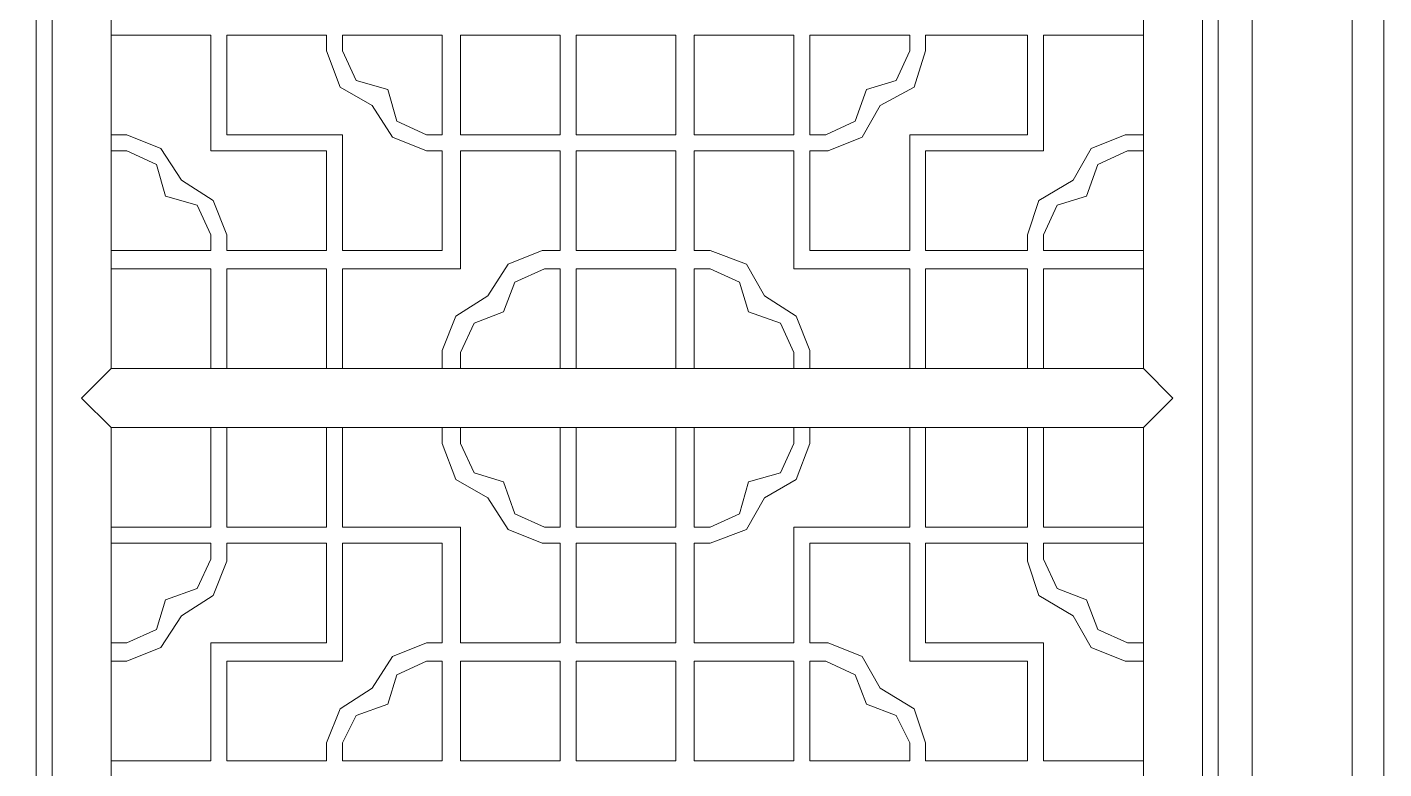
# Model space of a CAD drawing. Header units: centimetres. Extents: x -9.8 to 10.6, y -13.2 to 12.3.
# Drawn here: x 0.36 to 10.64, y -4.31 to 1.31 of the extents above; entities that cross this region are included whole.
import ezdxf

# ---------------------------------------------------------------- set-up
doc = ezdxf.new("R2010")
doc.units = ezdxf.units.CM
doc.header["$MEASUREMENT"] = 0
doc.layers.add('layer 1', color=7, linetype='Continuous')

msp = doc.modelspace()

# ---------------------------------------------------------------- linework, layer by layer
at = {"layer": 'layer 1', "color": 250, "lineweight": 0}
for points, knots in [([(-9.79792, 12.30551), (-9.79792, 12.30551), (10.64398, 12.30551), (10.64398, 12.30551), (10.64398, 12.30551), (10.64398, 12.30551), (10.64398, -13.15657), (10.64398, -13.15657), (10.64398, -13.15657), (10.64398, -13.15657), (-9.79792, -13.15657), (-9.79792, -13.15657), (-9.79792, -13.15657), (-9.79792, -13.15657), (-9.79792, 12.30551), (-9.79792, 12.30551)], [0, 0, 0, 0, 0.25, 0.25, 0.25, 0.25, 0.5, 0.5, 0.5, 0.5, 0.75, 0.75, 0.75, 0.75, 1, 1, 1, 1]), ([(-9.55711, 12.06469), (-9.55711, 12.06469), (10.40317, 12.06469), (10.40317, 12.06469), (10.40317, 12.06469), (10.40317, 12.06469), (10.40317, -12.89852), (10.40317, -12.89852), (10.40317, -12.89852), (10.40317, -12.89852), (-9.55711, -12.89852), (-9.55711, -12.89852), (-9.55711, -12.89852), (-9.55711, -12.89852), (-9.55711, 12.06469), (-9.55711, 12.06469)], [0, 0, 0, 0, 0.25, 0.25, 0.25, 0.25, 0.5, 0.5, 0.5, 0.5, 0.75, 0.75, 0.75, 0.75, 1, 1, 1, 1]), ([(-8.80064, 11.30823), (-8.80064, 11.30823), (9.64671, 11.30823), (9.64671, 11.30823), (9.64671, 11.30823), (9.64671, 11.30823), (9.64671, -12.14206), (9.64671, -12.14206), (9.64671, -12.14206), (9.64671, -12.14206), (-8.80064, -12.14206), (-8.80064, -12.14206), (-8.80064, -12.14206), (-8.80064, -12.14206), (-8.80064, 11.30823), (-8.80064, 11.30823)], [0, 0, 0, 0, 0.25, 0.25, 0.25, 0.25, 0.5, 0.5, 0.5, 0.5, 0.75, 0.75, 0.75, 0.75, 1, 1, 1, 1]), ([(-8.54282, -11.88424), (-8.54282, -11.88424), (-8.54282, 11.05041), (-8.54282, 11.05041), (-8.54282, 11.05041), (-8.54282, 11.05041), (0.43154, 11.05041), (0.43154, 11.05041), (0.43154, 11.05041), (0.43154, 11.05041), (0.43154, -11.88424), (0.43154, -11.88424), (0.43154, -11.88424), (0.43154, -11.88424), (-8.54282, -11.88424), (-8.54282, -11.88424)], [0, 0, 0, 0, 0.25, 0.25, 0.25, 0.25, 0.5, 0.5, 0.5, 0.5, 0.75, 0.75, 0.75, 0.75, 1, 1, 1, 1]), ([(9.38889, -11.88424), (9.38889, -11.88424), (9.38889, 11.05041), (9.38889, 11.05041), (9.38889, 11.05041), (9.38889, 11.05041), (0.43154, 11.05041), (0.43154, 11.05041), (0.43154, 11.05041), (0.43154, 11.05041), (0.43154, -11.88424), (0.43154, -11.88424), (0.43154, -11.88424), (0.43154, -11.88424), (9.38889, -11.88424), (9.38889, -11.88424)], [0, 0, 0, 0, 0.25, 0.25, 0.25, 0.25, 0.5, 0.5, 0.5, 0.5, 0.75, 0.75, 0.75, 0.75, 1, 1, 1, 1]), ([(0.55195, -11.76383), (0.55195, -11.76383), (9.26848, -11.76383), (9.26848, -11.76383), (9.26848, -11.76383), (9.26848, -11.76383), (9.26848, 10.91277), (9.26848, 10.91277), (9.26848, 10.91277), (9.26848, 10.91277), (0.55195, 10.91277), (0.55195, 10.91277), (0.55195, 10.91277), (0.55195, 10.91277), (0.55195, -11.76383), (0.55195, -11.76383)], [0, 0, 0, 0, 0.25, 0.25, 0.25, 0.25, 0.5, 0.5, 0.5, 0.5, 0.75, 0.75, 0.75, 0.75, 1, 1, 1, 1]), ([(8.82154, -1.27655), (8.82154, -1.27655), (8.82154, 8.33409), (8.82154, 8.33409), (8.82154, 8.33409), (8.82154, 8.33409), (0.99888, 8.33409), (0.99888, 8.33409), (0.99888, 8.33409), (0.99888, 8.33409), (0.99888, -1.27655), (0.99888, -1.27655)], [0, 0, 0, 0, 0.33333333, 0.33333333, 0.33333333, 0.33333333, 0.66666667, 0.66666667, 0.66666667, 0.66666667, 1, 1, 1, 1]), ([(0.99888, 1.25066), (0.99888, 1.25066), (1.75535, 1.25066), (1.75535, 1.25066), (1.75535, 1.25066), (1.75535, 1.25066), (1.75535, 0.37401), (1.75535, 0.37401), (1.75535, 0.37401), (1.75535, 0.37401), (2.63221, 0.37401), (2.63221, 0.37401), (2.63221, 0.37401), (2.63221, 0.37401), (2.63221, -0.38245), (2.63221, -0.38245), (2.63221, -0.38245), (2.63221, -0.38245), (1.87575, -0.38245), (1.87575, -0.38245), (1.87575, -0.38245), (1.87575, -0.38245), (1.87575, -0.26226), (1.87575, -0.26226), (1.87575, -0.26226), (1.87575, -0.26226), (1.77258, -0.00422), (1.77258, -0.00422), (1.77258, -0.00422), (1.77258, -0.00422), (1.53199, 0.15043), (1.53199, 0.15043), (1.53199, 0.15043), (1.53199, 0.15043), (1.37712, 0.39102), (1.37712, 0.39102), (1.37712, 0.39102), (1.37712, 0.39102), (1.11929, 0.4942), (1.11929, 0.4942), (1.11929, 0.4942), (1.11929, 0.4942), (0.99888, 0.4942), (0.99888, 0.4942)], [0, 0, 0, 0, 0.09090909, 0.09090909, 0.09090909, 0.09090909, 0.18181818, 0.18181818, 0.18181818, 0.18181818, 0.27272727, 0.27272727, 0.27272727, 0.27272727, 0.36363636, 0.36363636, 0.36363636, 0.36363636, 0.45454545, 0.45454545, 0.45454545, 0.45454545, 0.54545455, 0.54545455, 0.54545455, 0.54545455, 0.63636364, 0.63636364, 0.63636364, 0.63636364, 0.72727273, 0.72727273, 0.72727273, 0.72727273, 0.81818182, 0.81818182, 0.81818182, 0.81818182, 0.90909091, 0.90909091, 0.90909091, 0.90909091, 1, 1, 1, 1]), ([(3.6465, 1.25066), (3.6465, 1.25066), (4.40296, 1.25066), (4.40296, 1.25066), (4.40296, 1.25066), (4.40296, 1.25066), (4.40296, 0.4942), (4.40296, 0.4942), (4.40296, 0.4942), (4.40296, 0.4942), (3.6465, 0.4942), (3.6465, 0.4942), (3.6465, 0.4942), (3.6465, 0.4942), (3.6465, 1.25066), (3.6465, 1.25066)], [0, 0, 0, 0, 0.25, 0.25, 0.25, 0.25, 0.5, 0.5, 0.5, 0.5, 0.75, 0.75, 0.75, 0.75, 1, 1, 1, 1]), ([(6.17393, 1.25066), (6.17393, 1.25066), (5.41747, 1.25066), (5.41747, 1.25066), (5.41747, 1.25066), (5.41747, 1.25066), (5.41747, 0.4942), (5.41747, 0.4942), (5.41747, 0.4942), (5.41747, 0.4942), (6.17393, 0.4942), (6.17393, 0.4942), (6.17393, 0.4942), (6.17393, 0.4942), (6.17393, 1.25066), (6.17393, 1.25066)], [0, 0, 0, 0, 0.25, 0.25, 0.25, 0.25, 0.5, 0.5, 0.5, 0.5, 0.75, 0.75, 0.75, 0.75, 1, 1, 1, 1]), ([(8.82154, 1.25066), (8.82154, 1.25066), (8.06508, 1.25066), (8.06508, 1.25066), (8.06508, 1.25066), (8.06508, 1.25066), (8.06508, 0.37401), (8.06508, 0.37401), (8.06508, 0.37401), (8.06508, 0.37401), (7.17098, 0.37401), (7.17098, 0.37401), (7.17098, 0.37401), (7.17098, 0.37401), (7.17098, -0.38245), (7.17098, -0.38245), (7.17098, -0.38245), (7.17098, -0.38245), (7.94467, -0.38245), (7.94467, -0.38245), (7.94467, -0.38245), (7.94467, -0.38245), (7.94467, -0.26226), (7.94467, -0.26226)], [0, 0, 0, 0, 0.16666667, 0.16666667, 0.16666667, 0.16666667, 0.33333333, 0.33333333, 0.33333333, 0.33333333, 0.5, 0.5, 0.5, 0.5, 0.66666667, 0.66666667, 0.66666667, 0.66666667, 0.83333333, 0.83333333, 0.83333333, 0.83333333, 1, 1, 1, 1]), ([(2.63221, 1.13047), (2.63221, 1.13047), (2.73539, 0.8552), (2.73539, 0.8552), (2.73539, 0.8552), (2.73539, 0.8552), (2.9762, 0.71778), (2.9762, 0.71778)], [0, 0, 0, 0, 0.5, 0.5, 0.5, 0.5, 1, 1, 1, 1]), ([(2.75262, 1.13047), (2.75262, 1.13047), (2.85579, 0.90689), (2.85579, 0.90689), (2.85579, 0.90689), (2.85579, 0.90689), (3.09639, 0.83819), (3.09639, 0.83819)], [0, 0, 0, 0, 0.5, 0.5, 0.5, 0.5, 1, 1, 1, 1]), ([(6.72404, 0.83819), (6.72404, 0.83819), (6.94762, 0.90689), (6.94762, 0.90689), (6.94762, 0.90689), (6.94762, 0.90689), (7.05079, 1.13047), (7.05079, 1.13047)], [0, 0, 0, 0, 0.5, 0.5, 0.5, 0.5, 1, 1, 1, 1]), ([(6.82721, 0.71778), (6.82721, 0.71778), (7.08504, 0.8552), (7.08504, 0.8552), (7.08504, 0.8552), (7.08504, 0.8552), (7.17098, 1.13047), (7.17098, 1.13047)], [0, 0, 0, 0, 0.5, 0.5, 0.5, 0.5, 1, 1, 1, 1]), ([(3.09639, 0.83819), (3.09639, 0.83819), (3.16532, 0.59737), (3.16532, 0.59737), (3.16532, 0.59737), (3.16532, 0.59737), (3.38867, 0.4942), (3.38867, 0.4942)], [0, 0, 0, 0, 0.5, 0.5, 0.5, 0.5, 1, 1, 1, 1]), ([(6.41452, 0.4942), (6.41452, 0.4942), (6.6381, 0.59737), (6.6381, 0.59737), (6.6381, 0.59737), (6.6381, 0.59737), (6.72404, 0.83819), (6.72404, 0.83819)], [0, 0, 0, 0, 0.5, 0.5, 0.5, 0.5, 1, 1, 1, 1]), ([(2.9762, 0.71778), (2.9762, 0.71778), (3.13085, 0.47697), (3.13085, 0.47697), (3.13085, 0.47697), (3.13085, 0.47697), (3.38867, 0.37401), (3.38867, 0.37401)], [0, 0, 0, 0, 0.5, 0.5, 0.5, 0.5, 1, 1, 1, 1]), ([(6.43175, 0.37401), (6.43175, 0.37401), (6.68958, 0.47697), (6.68958, 0.47697), (6.68958, 0.47697), (6.68958, 0.47697), (6.82721, 0.71778), (6.82721, 0.71778)], [0, 0, 0, 0, 0.5, 0.5, 0.5, 0.5, 1, 1, 1, 1]), ([(8.6839, 0.4942), (8.6839, 0.4942), (8.42608, 0.39102), (8.42608, 0.39102), (8.42608, 0.39102), (8.42608, 0.39102), (8.28844, 0.15043), (8.28844, 0.15043)], [0, 0, 0, 0, 0.5, 0.5, 0.5, 0.5, 1, 1, 1, 1]), ([(0.99888, -0.38245), (0.99888, -0.38245), (1.75535, -0.38245), (1.75535, -0.38245), (1.75535, -0.38245), (1.75535, -0.38245), (1.75535, -0.26226), (1.75535, -0.26226), (1.75535, -0.26226), (1.75535, -0.26226), (1.65239, -0.03868), (1.65239, -0.03868), (1.65239, -0.03868), (1.65239, -0.03868), (1.41158, 0.03003), (1.41158, 0.03003), (1.41158, 0.03003), (1.41158, 0.03003), (1.34287, 0.27084), (1.34287, 0.27084), (1.34287, 0.27084), (1.34287, 0.27084), (1.11929, 0.37401), (1.11929, 0.37401), (1.11929, 0.37401), (1.11929, 0.37401), (0.99888, 0.37401), (0.99888, 0.37401)], [0, 0, 0, 0, 0.14285714, 0.14285714, 0.14285714, 0.14285714, 0.28571429, 0.28571429, 0.28571429, 0.28571429, 0.42857143, 0.42857143, 0.42857143, 0.42857143, 0.57142857, 0.57142857, 0.57142857, 0.57142857, 0.71428571, 0.71428571, 0.71428571, 0.71428571, 0.85714286, 0.85714286, 0.85714286, 0.85714286, 1, 1, 1, 1]), ([(5.27983, 0.37401), (5.27983, 0.37401), (4.52337, 0.37401), (4.52337, 0.37401), (4.52337, 0.37401), (4.52337, 0.37401), (4.52337, -0.38245), (4.52337, -0.38245), (4.52337, -0.38245), (4.52337, -0.38245), (5.27983, -0.38245), (5.27983, -0.38245)], [0, 0, 0, 0, 0.33333333, 0.33333333, 0.33333333, 0.33333333, 0.66666667, 0.66666667, 0.66666667, 0.66666667, 1, 1, 1, 1]), ([(8.70113, 0.37401), (8.70113, 0.37401), (8.47755, 0.27084), (8.47755, 0.27084), (8.47755, 0.27084), (8.47755, 0.27084), (8.39161, 0.03003), (8.39161, 0.03003)], [0, 0, 0, 0, 0.5, 0.5, 0.5, 0.5, 1, 1, 1, 1]), ([(8.28844, 0.15043), (8.28844, 0.15043), (8.03061, -0.00422), (8.03061, -0.00422), (8.03061, -0.00422), (8.03061, -0.00422), (7.94467, -0.26226), (7.94467, -0.26226)], [0, 0, 0, 0, 0.5, 0.5, 0.5, 0.5, 1, 1, 1, 1]), ([(8.39161, 0.03003), (8.39161, 0.03003), (8.16825, -0.03868), (8.16825, -0.03868), (8.16825, -0.03868), (8.16825, -0.03868), (8.06508, -0.26226), (8.06508, -0.26226)], [0, 0, 0, 0, 0.5, 0.5, 0.5, 0.5, 1, 1, 1, 1]), ([(8.82154, -0.38245), (8.82154, -0.38245), (8.06508, -0.38245), (8.06508, -0.38245), (8.06508, -0.38245), (8.06508, -0.38245), (8.06508, -0.26226), (8.06508, -0.26226)], [0, 0, 0, 0, 0.5, 0.5, 0.5, 0.5, 1, 1, 1, 1]), ([(4.26554, -0.38245), (4.26554, -0.38245), (4.00772, -0.48562), (4.00772, -0.48562), (4.00772, -0.48562), (4.00772, -0.48562), (3.85285, -0.72643), (3.85285, -0.72643)], [0, 0, 0, 0, 0.5, 0.5, 0.5, 0.5, 1, 1, 1, 1]), ([(5.95035, -0.72643), (5.95035, -0.72643), (5.81293, -0.48562), (5.81293, -0.48562), (5.81293, -0.48562), (5.81293, -0.48562), (5.53787, -0.38245), (5.53787, -0.38245)], [0, 0, 0, 0, 0.5, 0.5, 0.5, 0.5, 1, 1, 1, 1]), ([(0.99888, -0.52009), (0.99888, -0.52009), (1.75535, -0.52009), (1.75535, -0.52009), (1.75535, -0.52009), (1.75535, -0.52009), (1.75535, -1.27655), (1.75535, -1.27655), (1.75535, -1.27655), (1.75535, -1.27655), (0.99888, -1.27655), (0.99888, -1.27655)], [0, 0, 0, 0, 0.33333333, 0.33333333, 0.33333333, 0.33333333, 0.66666667, 0.66666667, 0.66666667, 0.66666667, 1, 1, 1, 1]), ([(1.87575, -1.27655), (1.87575, -1.27655), (1.87575, -0.52009), (1.87575, -0.52009), (1.87575, -0.52009), (1.87575, -0.52009), (2.63221, -0.52009), (2.63221, -0.52009), (2.63221, -0.52009), (2.63221, -0.52009), (2.63221, -1.27655), (2.63221, -1.27655), (2.63221, -1.27655), (2.63221, -1.27655), (1.87575, -1.27655), (1.87575, -1.27655)], [0, 0, 0, 0, 0.25, 0.25, 0.25, 0.25, 0.5, 0.5, 0.5, 0.5, 0.75, 0.75, 0.75, 0.75, 1, 1, 1, 1]), ([(4.28277, -0.52009), (4.28277, -0.52009), (4.05919, -0.62326), (4.05919, -0.62326), (4.05919, -0.62326), (4.05919, -0.62326), (3.97325, -0.84684), (3.97325, -0.84684)], [0, 0, 0, 0, 0.5, 0.5, 0.5, 0.5, 1, 1, 1, 1]), ([(4.52337, -1.27655), (4.52337, -1.27655), (4.52337, -0.52009), (4.52337, -0.52009), (4.52337, -0.52009), (4.52337, -0.52009), (5.27983, -0.52009), (5.27983, -0.52009), (5.27983, -0.52009), (5.27983, -0.52009), (5.27983, -1.27655), (5.27983, -1.27655), (5.27983, -1.27655), (5.27983, -1.27655), (4.52337, -1.27655), (4.52337, -1.27655)], [0, 0, 0, 0, 0.25, 0.25, 0.25, 0.25, 0.5, 0.5, 0.5, 0.5, 0.75, 0.75, 0.75, 0.75, 1, 1, 1, 1]), ([(5.82994, -0.84684), (5.82994, -0.84684), (5.76123, -0.62326), (5.76123, -0.62326), (5.76123, -0.62326), (5.76123, -0.62326), (5.53787, -0.52009), (5.53787, -0.52009)], [0, 0, 0, 0, 0.5, 0.5, 0.5, 0.5, 1, 1, 1, 1]), ([(7.94467, -1.27655), (7.94467, -1.27655), (7.94467, -0.52009), (7.94467, -0.52009), (7.94467, -0.52009), (7.94467, -0.52009), (7.17098, -0.52009), (7.17098, -0.52009), (7.17098, -0.52009), (7.17098, -0.52009), (7.17098, -1.27655), (7.17098, -1.27655), (7.17098, -1.27655), (7.17098, -1.27655), (7.94467, -1.27655), (7.94467, -1.27655)], [0, 0, 0, 0, 0.25, 0.25, 0.25, 0.25, 0.5, 0.5, 0.5, 0.5, 0.75, 0.75, 0.75, 0.75, 1, 1, 1, 1]), ([(8.82154, -0.52009), (8.82154, -0.52009), (8.06508, -0.52009), (8.06508, -0.52009), (8.06508, -0.52009), (8.06508, -0.52009), (8.06508, -1.27655), (8.06508, -1.27655), (8.06508, -1.27655), (8.06508, -1.27655), (8.82154, -1.27655), (8.82154, -1.27655)], [0, 0, 0, 0, 0.33333333, 0.33333333, 0.33333333, 0.33333333, 0.66666667, 0.66666667, 0.66666667, 0.66666667, 1, 1, 1, 1]), ([(3.85285, -0.72643), (3.85285, -0.72643), (3.61225, -0.88108), (3.61225, -0.88108), (3.61225, -0.88108), (3.61225, -0.88108), (3.50908, -1.13913), (3.50908, -1.13913)], [0, 0, 0, 0, 0.5, 0.5, 0.5, 0.5, 1, 1, 1, 1]), ([(6.29433, -1.13913), (6.29433, -1.13913), (6.19116, -0.88108), (6.19116, -0.88108), (6.19116, -0.88108), (6.19116, -0.88108), (5.95035, -0.72643), (5.95035, -0.72643)], [0, 0, 0, 0, 0.5, 0.5, 0.5, 0.5, 1, 1, 1, 1]), ([(3.97325, -0.84684), (3.97325, -0.84684), (3.74967, -0.93278), (3.74967, -0.93278), (3.74967, -0.93278), (3.74967, -0.93278), (3.6465, -1.15614), (3.6465, -1.15614)], [0, 0, 0, 0, 0.5, 0.5, 0.5, 0.5, 1, 1, 1, 1]), ([(6.17393, -1.15614), (6.17393, -1.15614), (6.07075, -0.93278), (6.07075, -0.93278), (6.07075, -0.93278), (6.07075, -0.93278), (5.82994, -0.84684), (5.82994, -0.84684)], [0, 0, 0, 0, 0.5, 0.5, 0.5, 0.5, 1, 1, 1, 1]), ([(0.99888, -1.72349), (0.99888, -1.72349), (0.77553, -1.50013), (0.77553, -1.50013), (0.77553, -1.50013), (0.77553, -1.50013), (0.99888, -1.27655), (0.99888, -1.27655)], [0, 0, 0, 0, 0.5, 0.5, 0.5, 0.5, 1, 1, 1, 1]), ([(8.82154, -1.27655), (8.82154, -1.27655), (9.04512, -1.50013), (9.04512, -1.50013), (9.04512, -1.50013), (9.04512, -1.50013), (8.82154, -1.72349), (8.82154, -1.72349)], [0, 0, 0, 0, 0.5, 0.5, 0.5, 0.5, 1, 1, 1, 1]), ([(0.99888, -1.72349), (0.99888, -1.72349), (0.99888, -11.31689), (0.99888, -11.31689), (0.99888, -11.31689), (0.99888, -11.31689), (8.82154, -11.31689), (8.82154, -11.31689), (8.82154, -11.31689), (8.82154, -11.31689), (8.82154, -1.72349), (8.82154, -1.72349)], [0, 0, 0, 0, 0.33333333, 0.33333333, 0.33333333, 0.33333333, 0.66666667, 0.66666667, 0.66666667, 0.66666667, 1, 1, 1, 1]), ([(0.99888, -2.47995), (0.99888, -2.47995), (1.75535, -2.47995), (1.75535, -2.47995), (1.75535, -2.47995), (1.75535, -2.47995), (1.75535, -1.72349), (1.75535, -1.72349), (1.75535, -1.72349), (1.75535, -1.72349), (0.99888, -1.72349), (0.99888, -1.72349)], [0, 0, 0, 0, 0.33333333, 0.33333333, 0.33333333, 0.33333333, 0.66666667, 0.66666667, 0.66666667, 0.66666667, 1, 1, 1, 1]), ([(1.87575, -1.72349), (1.87575, -1.72349), (1.87575, -2.47995), (1.87575, -2.47995), (1.87575, -2.47995), (1.87575, -2.47995), (2.63221, -2.47995), (2.63221, -2.47995), (2.63221, -2.47995), (2.63221, -2.47995), (2.63221, -1.72349), (2.63221, -1.72349), (2.63221, -1.72349), (2.63221, -1.72349), (1.87575, -1.72349), (1.87575, -1.72349)], [0, 0, 0, 0, 0.25, 0.25, 0.25, 0.25, 0.5, 0.5, 0.5, 0.5, 0.75, 0.75, 0.75, 0.75, 1, 1, 1, 1]), ([(4.52337, -1.72349), (4.52337, -1.72349), (4.52337, -2.47995), (4.52337, -2.47995), (4.52337, -2.47995), (4.52337, -2.47995), (5.27983, -2.47995), (5.27983, -2.47995), (5.27983, -2.47995), (5.27983, -2.47995), (5.27983, -1.72349), (5.27983, -1.72349), (5.27983, -1.72349), (5.27983, -1.72349), (4.52337, -1.72349), (4.52337, -1.72349)], [0, 0, 0, 0, 0.25, 0.25, 0.25, 0.25, 0.5, 0.5, 0.5, 0.5, 0.75, 0.75, 0.75, 0.75, 1, 1, 1, 1]), ([(7.94467, -1.72349), (7.94467, -1.72349), (7.94467, -2.47995), (7.94467, -2.47995), (7.94467, -2.47995), (7.94467, -2.47995), (7.17098, -2.47995), (7.17098, -2.47995), (7.17098, -2.47995), (7.17098, -2.47995), (7.17098, -1.72349), (7.17098, -1.72349), (7.17098, -1.72349), (7.17098, -1.72349), (7.94467, -1.72349), (7.94467, -1.72349)], [0, 0, 0, 0, 0.25, 0.25, 0.25, 0.25, 0.5, 0.5, 0.5, 0.5, 0.75, 0.75, 0.75, 0.75, 1, 1, 1, 1]), ([(8.82154, -2.47995), (8.82154, -2.47995), (8.06508, -2.47995), (8.06508, -2.47995), (8.06508, -2.47995), (8.06508, -2.47995), (8.06508, -1.72349), (8.06508, -1.72349), (8.06508, -1.72349), (8.06508, -1.72349), (8.82154, -1.72349), (8.82154, -1.72349)], [0, 0, 0, 0, 0.33333333, 0.33333333, 0.33333333, 0.33333333, 0.66666667, 0.66666667, 0.66666667, 0.66666667, 1, 1, 1, 1]), ([(3.50908, -1.84389), (3.50908, -1.84389), (3.61225, -2.11895), (3.61225, -2.11895), (3.61225, -2.11895), (3.61225, -2.11895), (3.85285, -2.25659), (3.85285, -2.25659)], [0, 0, 0, 0, 0.5, 0.5, 0.5, 0.5, 1, 1, 1, 1]), ([(3.6465, -1.84389), (3.6465, -1.84389), (3.74967, -2.06747), (3.74967, -2.06747), (3.74967, -2.06747), (3.74967, -2.06747), (3.97325, -2.13618), (3.97325, -2.13618)], [0, 0, 0, 0, 0.5, 0.5, 0.5, 0.5, 1, 1, 1, 1]), ([(5.82994, -2.13618), (5.82994, -2.13618), (6.07075, -2.06747), (6.07075, -2.06747), (6.07075, -2.06747), (6.07075, -2.06747), (6.17393, -1.84389), (6.17393, -1.84389)], [0, 0, 0, 0, 0.5, 0.5, 0.5, 0.5, 1, 1, 1, 1]), ([(5.95035, -2.25659), (5.95035, -2.25659), (6.19116, -2.11895), (6.19116, -2.11895), (6.19116, -2.11895), (6.19116, -2.11895), (6.29433, -1.84389), (6.29433, -1.84389)], [0, 0, 0, 0, 0.5, 0.5, 0.5, 0.5, 1, 1, 1, 1]), ([(3.97325, -2.13618), (3.97325, -2.13618), (4.05919, -2.37677), (4.05919, -2.37677), (4.05919, -2.37677), (4.05919, -2.37677), (4.28277, -2.47995), (4.28277, -2.47995)], [0, 0, 0, 0, 0.5, 0.5, 0.5, 0.5, 1, 1, 1, 1]), ([(5.53787, -2.47995), (5.53787, -2.47995), (5.76123, -2.37677), (5.76123, -2.37677), (5.76123, -2.37677), (5.76123, -2.37677), (5.82994, -2.13618), (5.82994, -2.13618)], [0, 0, 0, 0, 0.5, 0.5, 0.5, 0.5, 1, 1, 1, 1]), ([(3.85285, -2.25659), (3.85285, -2.25659), (4.00772, -2.49718), (4.00772, -2.49718), (4.00772, -2.49718), (4.00772, -2.49718), (4.26554, -2.60035), (4.26554, -2.60035)], [0, 0, 0, 0, 0.5, 0.5, 0.5, 0.5, 1, 1, 1, 1]), ([(5.53787, -2.60035), (5.53787, -2.60035), (5.81293, -2.49718), (5.81293, -2.49718), (5.81293, -2.49718), (5.81293, -2.49718), (5.95035, -2.25659), (5.95035, -2.25659)], [0, 0, 0, 0, 0.5, 0.5, 0.5, 0.5, 1, 1, 1, 1]), ([(0.99888, -4.25092), (0.99888, -4.25092), (1.75535, -4.25092), (1.75535, -4.25092), (1.75535, -4.25092), (1.75535, -4.25092), (1.75535, -3.35682), (1.75535, -3.35682), (1.75535, -3.35682), (1.75535, -3.35682), (2.63221, -3.35682), (2.63221, -3.35682), (2.63221, -3.35682), (2.63221, -3.35682), (2.63221, -2.60035), (2.63221, -2.60035), (2.63221, -2.60035), (2.63221, -2.60035), (1.87575, -2.60035), (1.87575, -2.60035), (1.87575, -2.60035), (1.87575, -2.60035), (1.87575, -2.73799), (1.87575, -2.73799)], [0, 0, 0, 0, 0.16666667, 0.16666667, 0.16666667, 0.16666667, 0.33333333, 0.33333333, 0.33333333, 0.33333333, 0.5, 0.5, 0.5, 0.5, 0.66666667, 0.66666667, 0.66666667, 0.66666667, 0.83333333, 0.83333333, 0.83333333, 0.83333333, 1, 1, 1, 1]), ([(0.99888, -2.60035), (0.99888, -2.60035), (1.75535, -2.60035), (1.75535, -2.60035), (1.75535, -2.60035), (1.75535, -2.60035), (1.75535, -2.72076), (1.75535, -2.72076)], [0, 0, 0, 0, 0.5, 0.5, 0.5, 0.5, 1, 1, 1, 1]), ([(5.27983, -2.60035), (5.27983, -2.60035), (4.52337, -2.60035), (4.52337, -2.60035), (4.52337, -2.60035), (4.52337, -2.60035), (4.52337, -3.35682), (4.52337, -3.35682), (4.52337, -3.35682), (4.52337, -3.35682), (5.27983, -3.35682), (5.27983, -3.35682)], [0, 0, 0, 0, 0.33333333, 0.33333333, 0.33333333, 0.33333333, 0.66666667, 0.66666667, 0.66666667, 0.66666667, 1, 1, 1, 1]), ([(8.82154, -4.25092), (8.82154, -4.25092), (8.06508, -4.25092), (8.06508, -4.25092), (8.06508, -4.25092), (8.06508, -4.25092), (8.06508, -3.35682), (8.06508, -3.35682), (8.06508, -3.35682), (8.06508, -3.35682), (7.17098, -3.35682), (7.17098, -3.35682), (7.17098, -3.35682), (7.17098, -3.35682), (7.17098, -2.60035), (7.17098, -2.60035), (7.17098, -2.60035), (7.17098, -2.60035), (7.94467, -2.60035), (7.94467, -2.60035), (7.94467, -2.60035), (7.94467, -2.60035), (7.94467, -2.73799), (7.94467, -2.73799), (7.94467, -2.73799), (7.94467, -2.73799), (8.03061, -2.99582), (8.03061, -2.99582), (8.03061, -2.99582), (8.03061, -2.99582), (8.28844, -3.15047), (8.28844, -3.15047), (8.28844, -3.15047), (8.28844, -3.15047), (8.42608, -3.39128), (8.42608, -3.39128), (8.42608, -3.39128), (8.42608, -3.39128), (8.6839, -3.49445), (8.6839, -3.49445), (8.6839, -3.49445), (8.6839, -3.49445), (8.82154, -3.49445), (8.82154, -3.49445)], [0, 0, 0, 0, 0.09090909, 0.09090909, 0.09090909, 0.09090909, 0.18181818, 0.18181818, 0.18181818, 0.18181818, 0.27272727, 0.27272727, 0.27272727, 0.27272727, 0.36363636, 0.36363636, 0.36363636, 0.36363636, 0.45454545, 0.45454545, 0.45454545, 0.45454545, 0.54545455, 0.54545455, 0.54545455, 0.54545455, 0.63636364, 0.63636364, 0.63636364, 0.63636364, 0.72727273, 0.72727273, 0.72727273, 0.72727273, 0.81818182, 0.81818182, 0.81818182, 0.81818182, 0.90909091, 0.90909091, 0.90909091, 0.90909091, 1, 1, 1, 1]), ([(8.82154, -2.60035), (8.82154, -2.60035), (8.06508, -2.60035), (8.06508, -2.60035), (8.06508, -2.60035), (8.06508, -2.60035), (8.06508, -2.72076), (8.06508, -2.72076), (8.06508, -2.72076), (8.06508, -2.72076), (8.16825, -2.94412), (8.16825, -2.94412), (8.16825, -2.94412), (8.16825, -2.94412), (8.39161, -3.03028), (8.39161, -3.03028), (8.39161, -3.03028), (8.39161, -3.03028), (8.47755, -3.25364), (8.47755, -3.25364), (8.47755, -3.25364), (8.47755, -3.25364), (8.70113, -3.35682), (8.70113, -3.35682), (8.70113, -3.35682), (8.70113, -3.35682), (8.82154, -3.35682), (8.82154, -3.35682)], [0, 0, 0, 0, 0.14285714, 0.14285714, 0.14285714, 0.14285714, 0.28571429, 0.28571429, 0.28571429, 0.28571429, 0.42857143, 0.42857143, 0.42857143, 0.42857143, 0.57142857, 0.57142857, 0.57142857, 0.57142857, 0.71428571, 0.71428571, 0.71428571, 0.71428571, 0.85714286, 0.85714286, 0.85714286, 0.85714286, 1, 1, 1, 1]), ([(1.41158, -3.03028), (1.41158, -3.03028), (1.65239, -2.94412), (1.65239, -2.94412), (1.65239, -2.94412), (1.65239, -2.94412), (1.75535, -2.72076), (1.75535, -2.72076)], [0, 0, 0, 0, 0.5, 0.5, 0.5, 0.5, 1, 1, 1, 1]), ([(1.53199, -3.15047), (1.53199, -3.15047), (1.77258, -2.99582), (1.77258, -2.99582), (1.77258, -2.99582), (1.77258, -2.99582), (1.87575, -2.73799), (1.87575, -2.73799)], [0, 0, 0, 0, 0.5, 0.5, 0.5, 0.5, 1, 1, 1, 1]), ([(1.11929, -3.35682), (1.11929, -3.35682), (1.34287, -3.25364), (1.34287, -3.25364), (1.34287, -3.25364), (1.34287, -3.25364), (1.41158, -3.03028), (1.41158, -3.03028)], [0, 0, 0, 0, 0.5, 0.5, 0.5, 0.5, 1, 1, 1, 1]), ([(1.11929, -3.49445), (1.11929, -3.49445), (1.37712, -3.39128), (1.37712, -3.39128), (1.37712, -3.39128), (1.37712, -3.39128), (1.53199, -3.15047), (1.53199, -3.15047)], [0, 0, 0, 0, 0.5, 0.5, 0.5, 0.5, 1, 1, 1, 1]), ([(3.38867, -3.35682), (3.38867, -3.35682), (3.13085, -3.45999), (3.13085, -3.45999), (3.13085, -3.45999), (3.13085, -3.45999), (2.9762, -3.70058), (2.9762, -3.70058)], [0, 0, 0, 0, 0.5, 0.5, 0.5, 0.5, 1, 1, 1, 1]), ([(6.82721, -3.70058), (6.82721, -3.70058), (6.68958, -3.45999), (6.68958, -3.45999), (6.68958, -3.45999), (6.68958, -3.45999), (6.43175, -3.35682), (6.43175, -3.35682)], [0, 0, 0, 0, 0.5, 0.5, 0.5, 0.5, 1, 1, 1, 1]), ([(3.38867, -3.49445), (3.38867, -3.49445), (3.16532, -3.59763), (3.16532, -3.59763), (3.16532, -3.59763), (3.16532, -3.59763), (3.09639, -3.82099), (3.09639, -3.82099)], [0, 0, 0, 0, 0.5, 0.5, 0.5, 0.5, 1, 1, 1, 1]), ([(3.6465, -4.25092), (3.6465, -4.25092), (4.40296, -4.25092), (4.40296, -4.25092), (4.40296, -4.25092), (4.40296, -4.25092), (4.40296, -3.49445), (4.40296, -3.49445), (4.40296, -3.49445), (4.40296, -3.49445), (3.6465, -3.49445), (3.6465, -3.49445), (3.6465, -3.49445), (3.6465, -3.49445), (3.6465, -4.25092), (3.6465, -4.25092)], [0, 0, 0, 0, 0.25, 0.25, 0.25, 0.25, 0.5, 0.5, 0.5, 0.5, 0.75, 0.75, 0.75, 0.75, 1, 1, 1, 1]), ([(6.17393, -4.25092), (6.17393, -4.25092), (5.41747, -4.25092), (5.41747, -4.25092), (5.41747, -4.25092), (5.41747, -4.25092), (5.41747, -3.49445), (5.41747, -3.49445), (5.41747, -3.49445), (5.41747, -3.49445), (6.17393, -3.49445), (6.17393, -3.49445), (6.17393, -3.49445), (6.17393, -3.49445), (6.17393, -4.25092), (6.17393, -4.25092)], [0, 0, 0, 0, 0.25, 0.25, 0.25, 0.25, 0.5, 0.5, 0.5, 0.5, 0.75, 0.75, 0.75, 0.75, 1, 1, 1, 1]), ([(6.72404, -3.82099), (6.72404, -3.82099), (6.6381, -3.59763), (6.6381, -3.59763), (6.6381, -3.59763), (6.6381, -3.59763), (6.41452, -3.49445), (6.41452, -3.49445)], [0, 0, 0, 0, 0.5, 0.5, 0.5, 0.5, 1, 1, 1, 1]), ([(2.9762, -3.70058), (2.9762, -3.70058), (2.73539, -3.85545), (2.73539, -3.85545), (2.73539, -3.85545), (2.73539, -3.85545), (2.63221, -4.11328), (2.63221, -4.11328)], [0, 0, 0, 0, 0.5, 0.5, 0.5, 0.5, 1, 1, 1, 1]), ([(7.17098, -4.11328), (7.17098, -4.11328), (7.08504, -3.85545), (7.08504, -3.85545), (7.08504, -3.85545), (7.08504, -3.85545), (6.82721, -3.70058), (6.82721, -3.70058)], [0, 0, 0, 0, 0.5, 0.5, 0.5, 0.5, 1, 1, 1, 1]), ([(3.09639, -3.82099), (3.09639, -3.82099), (2.85579, -3.90693), (2.85579, -3.90693), (2.85579, -3.90693), (2.85579, -3.90693), (2.75262, -4.11328), (2.75262, -4.11328)], [0, 0, 0, 0, 0.5, 0.5, 0.5, 0.5, 1, 1, 1, 1]), ([(7.05079, -4.11328), (7.05079, -4.11328), (6.94762, -3.90693), (6.94762, -3.90693), (6.94762, -3.90693), (6.94762, -3.90693), (6.72404, -3.82099), (6.72404, -3.82099)], [0, 0, 0, 0, 0.5, 0.5, 0.5, 0.5, 1, 1, 1, 1])]:
    msp.add_open_spline(points, degree=3, knots=knots, dxfattribs=at)
for points in [[(2.63221, 1.25066), (2.63221, 1.25066), (1.87575, 1.25066), (1.87575, 1.25066)], [(1.87575, 1.25066), (1.87575, 1.25066), (1.87575, 0.4942), (1.87575, 0.4942)], [(2.63221, 1.13047), (2.63221, 1.13047), (2.63221, 1.25066), (2.63221, 1.25066)], [(3.50908, 1.25066), (3.50908, 1.25066), (2.75262, 1.25066), (2.75262, 1.25066)], [(2.75262, 1.25066), (2.75262, 1.25066), (2.75262, 1.13047), (2.75262, 1.13047)], [(3.50908, 0.4942), (3.50908, 0.4942), (3.50908, 1.25066), (3.50908, 1.25066)], [(4.52337, 1.25066), (4.52337, 1.25066), (5.27983, 1.25066), (5.27983, 1.25066)], [(4.52337, 0.4942), (4.52337, 0.4942), (4.52337, 1.25066), (4.52337, 1.25066)], [(5.27983, 0.4942), (5.27983, 0.4942), (5.27983, 1.25066), (5.27983, 1.25066)], [(6.29433, 0.4942), (6.29433, 0.4942), (6.29433, 1.25066), (6.29433, 1.25066)], [(6.29433, 1.25066), (6.29433, 1.25066), (7.05079, 1.25066), (7.05079, 1.25066)], [(7.05079, 1.25066), (7.05079, 1.25066), (7.05079, 1.13047), (7.05079, 1.13047)], [(7.17098, 1.13047), (7.17098, 1.13047), (7.17098, 1.25066), (7.17098, 1.25066)], [(7.17098, 1.25066), (7.17098, 1.25066), (7.94467, 1.25066), (7.94467, 1.25066)], [(7.94467, 1.25066), (7.94467, 1.25066), (7.94467, 0.4942), (7.94467, 0.4942)], [(1.87575, 0.4942), (1.87575, 0.4942), (2.75262, 0.4942), (2.75262, 0.4942)], [(2.75262, 0.4942), (2.75262, 0.4942), (2.75262, -0.38245), (2.75262, -0.38245)], [(3.38867, 0.4942), (3.38867, 0.4942), (3.50908, 0.4942), (3.50908, 0.4942)], [(4.52337, 0.4942), (4.52337, 0.4942), (5.27983, 0.4942), (5.27983, 0.4942)], [(6.41452, 0.4942), (6.41452, 0.4942), (6.29433, 0.4942), (6.29433, 0.4942)], [(7.94467, 0.4942), (7.94467, 0.4942), (7.05079, 0.4942), (7.05079, 0.4942)], [(7.05079, 0.4942), (7.05079, 0.4942), (7.05079, -0.38245), (7.05079, -0.38245)], [(8.6839, 0.4942), (8.6839, 0.4942), (8.82154, 0.4942), (8.82154, 0.4942)], [(3.50908, 0.37401), (3.50908, 0.37401), (3.38867, 0.37401), (3.38867, 0.37401)], [(3.50908, -0.38245), (3.50908, -0.38245), (3.50908, 0.37401), (3.50908, 0.37401)], [(3.6465, -0.52009), (3.6465, -0.52009), (3.6465, 0.37401), (3.6465, 0.37401)], [(3.6465, 0.37401), (3.6465, 0.37401), (4.40296, 0.37401), (4.40296, 0.37401)], [(4.40296, 0.37401), (4.40296, 0.37401), (4.40296, -0.38245), (4.40296, -0.38245)], [(5.27983, -0.38245), (5.27983, -0.38245), (5.27983, 0.37401), (5.27983, 0.37401)], [(6.17393, 0.37401), (6.17393, 0.37401), (5.41747, 0.37401), (5.41747, 0.37401)], [(5.41747, 0.37401), (5.41747, 0.37401), (5.41747, -0.38245), (5.41747, -0.38245)], [(6.17393, -0.52009), (6.17393, -0.52009), (6.17393, 0.37401), (6.17393, 0.37401)], [(6.29433, -0.38245), (6.29433, -0.38245), (6.29433, 0.37401), (6.29433, 0.37401)], [(6.29433, 0.37401), (6.29433, 0.37401), (6.43175, 0.37401), (6.43175, 0.37401)], [(8.70113, 0.37401), (8.70113, 0.37401), (8.82154, 0.37401), (8.82154, 0.37401)], [(2.75262, -0.38245), (2.75262, -0.38245), (3.50908, -0.38245), (3.50908, -0.38245)], [(4.40296, -0.38245), (4.40296, -0.38245), (4.26554, -0.38245), (4.26554, -0.38245)], [(4.33425, -0.38245), (4.33425, -0.38245), (4.40296, -0.38245), (4.40296, -0.38245)], [(5.41747, -0.38245), (5.41747, -0.38245), (5.53787, -0.38245), (5.53787, -0.38245)], [(7.05079, -0.38245), (7.05079, -0.38245), (6.29433, -0.38245), (6.29433, -0.38245)], [(2.75262, -0.52009), (2.75262, -0.52009), (3.6465, -0.52009), (3.6465, -0.52009)], [(2.75262, -1.27655), (2.75262, -1.27655), (2.75262, -0.52009), (2.75262, -0.52009)], [(4.28277, -0.52009), (4.28277, -0.52009), (4.40296, -0.52009), (4.40296, -0.52009)], [(4.40296, -0.52009), (4.40296, -0.52009), (4.40296, -1.27655), (4.40296, -1.27655)], [(5.53787, -0.52009), (5.53787, -0.52009), (5.41747, -0.52009), (5.41747, -0.52009)], [(5.41747, -0.52009), (5.41747, -0.52009), (5.41747, -1.27655), (5.41747, -1.27655)], [(7.05079, -0.52009), (7.05079, -0.52009), (6.17393, -0.52009), (6.17393, -0.52009)], [(7.05079, -1.27655), (7.05079, -1.27655), (7.05079, -0.52009), (7.05079, -0.52009)], [(3.50908, -1.13913), (3.50908, -1.13913), (3.50908, -1.27655), (3.50908, -1.27655)], [(3.6465, -1.27655), (3.6465, -1.27655), (3.6465, -1.15614), (3.6465, -1.15614)], [(6.17393, -1.27655), (6.17393, -1.27655), (6.17393, -1.15614), (6.17393, -1.15614)], [(6.29433, -1.13913), (6.29433, -1.13913), (6.29433, -1.27655), (6.29433, -1.27655)], [(8.82154, -1.27655), (8.82154, -1.27655), (0.99888, -1.27655), (0.99888, -1.27655)], [(3.50908, -1.27655), (3.50908, -1.27655), (2.75262, -1.27655), (2.75262, -1.27655)], [(4.40296, -1.27655), (4.40296, -1.27655), (3.6465, -1.27655), (3.6465, -1.27655)], [(5.41747, -1.27655), (5.41747, -1.27655), (6.17393, -1.27655), (6.17393, -1.27655)], [(6.29433, -1.27655), (6.29433, -1.27655), (7.05079, -1.27655), (7.05079, -1.27655)], [(0.99888, -1.72349), (0.99888, -1.72349), (8.82154, -1.72349), (8.82154, -1.72349)], [(3.50908, -1.72349), (3.50908, -1.72349), (2.75262, -1.72349), (2.75262, -1.72349)], [(2.75262, -1.72349), (2.75262, -1.72349), (2.75262, -2.47995), (2.75262, -2.47995)], [(3.50908, -1.84389), (3.50908, -1.84389), (3.50908, -1.72349), (3.50908, -1.72349)], [(4.40296, -1.72349), (4.40296, -1.72349), (3.6465, -1.72349), (3.6465, -1.72349)], [(3.6465, -1.72349), (3.6465, -1.72349), (3.6465, -1.84389), (3.6465, -1.84389)], [(4.40296, -2.47995), (4.40296, -2.47995), (4.40296, -1.72349), (4.40296, -1.72349)], [(5.41747, -2.47995), (5.41747, -2.47995), (5.41747, -1.72349), (5.41747, -1.72349)], [(5.41747, -1.72349), (5.41747, -1.72349), (6.17393, -1.72349), (6.17393, -1.72349)], [(6.17393, -1.72349), (6.17393, -1.72349), (6.17393, -1.84389), (6.17393, -1.84389)], [(6.29433, -1.84389), (6.29433, -1.84389), (6.29433, -1.72349), (6.29433, -1.72349)], [(6.29433, -1.72349), (6.29433, -1.72349), (7.05079, -1.72349), (7.05079, -1.72349)], [(7.05079, -1.72349), (7.05079, -1.72349), (7.05079, -2.47995), (7.05079, -2.47995)], [(2.75262, -2.47995), (2.75262, -2.47995), (3.6465, -2.47995), (3.6465, -2.47995)], [(3.6465, -2.47995), (3.6465, -2.47995), (3.6465, -3.35682), (3.6465, -3.35682)], [(4.28277, -2.47995), (4.28277, -2.47995), (4.40296, -2.47995), (4.40296, -2.47995)], [(5.53787, -2.47995), (5.53787, -2.47995), (5.41747, -2.47995), (5.41747, -2.47995)], [(7.05079, -2.47995), (7.05079, -2.47995), (6.17393, -2.47995), (6.17393, -2.47995)], [(6.17393, -2.47995), (6.17393, -2.47995), (6.17393, -3.35682), (6.17393, -3.35682)], [(2.75262, -3.49445), (2.75262, -3.49445), (2.75262, -2.60035), (2.75262, -2.60035)], [(2.75262, -2.60035), (2.75262, -2.60035), (3.50908, -2.60035), (3.50908, -2.60035)], [(3.50908, -2.60035), (3.50908, -2.60035), (3.50908, -3.35682), (3.50908, -3.35682)], [(4.40296, -2.60035), (4.40296, -2.60035), (4.26554, -2.60035), (4.26554, -2.60035)], [(4.33425, -2.60035), (4.33425, -2.60035), (4.40296, -2.60035), (4.40296, -2.60035)], [(4.40296, -3.35682), (4.40296, -3.35682), (4.40296, -2.60035), (4.40296, -2.60035)], [(5.27983, -2.60035), (5.27983, -2.60035), (5.27983, -3.35682), (5.27983, -3.35682)], [(5.41747, -3.35682), (5.41747, -3.35682), (5.41747, -2.60035), (5.41747, -2.60035)], [(5.41747, -2.60035), (5.41747, -2.60035), (5.53787, -2.60035), (5.53787, -2.60035)], [(6.29433, -2.60035), (6.29433, -2.60035), (6.29433, -3.35682), (6.29433, -3.35682)], [(7.05079, -2.60035), (7.05079, -2.60035), (6.29433, -2.60035), (6.29433, -2.60035)], [(7.05079, -3.49445), (7.05079, -3.49445), (7.05079, -2.60035), (7.05079, -2.60035)], [(1.11929, -3.35682), (1.11929, -3.35682), (0.99888, -3.35682), (0.99888, -3.35682)], [(3.50908, -3.35682), (3.50908, -3.35682), (3.38867, -3.35682), (3.38867, -3.35682)], [(3.6465, -3.35682), (3.6465, -3.35682), (4.40296, -3.35682), (4.40296, -3.35682)], [(6.17393, -3.35682), (6.17393, -3.35682), (5.41747, -3.35682), (5.41747, -3.35682)], [(6.29433, -3.35682), (6.29433, -3.35682), (6.43175, -3.35682), (6.43175, -3.35682)], [(1.11929, -3.49445), (1.11929, -3.49445), (0.99888, -3.49445), (0.99888, -3.49445)], [(1.87575, -4.25092), (1.87575, -4.25092), (1.87575, -3.49445), (1.87575, -3.49445)], [(1.87575, -3.49445), (1.87575, -3.49445), (2.75262, -3.49445), (2.75262, -3.49445)], [(3.38867, -3.49445), (3.38867, -3.49445), (3.50908, -3.49445), (3.50908, -3.49445)], [(3.50908, -3.49445), (3.50908, -3.49445), (3.50908, -4.25092), (3.50908, -4.25092)], [(4.52337, -3.49445), (4.52337, -3.49445), (4.52337, -4.25092), (4.52337, -4.25092)], [(4.52337, -3.49445), (4.52337, -3.49445), (5.27983, -3.49445), (5.27983, -3.49445)], [(5.27983, -3.49445), (5.27983, -3.49445), (5.27983, -4.25092), (5.27983, -4.25092)], [(6.41452, -3.49445), (6.41452, -3.49445), (6.29433, -3.49445), (6.29433, -3.49445)], [(6.29433, -3.49445), (6.29433, -3.49445), (6.29433, -4.25092), (6.29433, -4.25092)], [(7.94467, -3.49445), (7.94467, -3.49445), (7.05079, -3.49445), (7.05079, -3.49445)], [(7.94467, -4.25092), (7.94467, -4.25092), (7.94467, -3.49445), (7.94467, -3.49445)], [(2.63221, -4.11328), (2.63221, -4.11328), (2.63221, -4.25092), (2.63221, -4.25092)], [(2.75262, -4.25092), (2.75262, -4.25092), (2.75262, -4.11328), (2.75262, -4.11328)], [(7.05079, -4.25092), (7.05079, -4.25092), (7.05079, -4.11328), (7.05079, -4.11328)], [(7.17098, -4.11328), (7.17098, -4.11328), (7.17098, -4.25092), (7.17098, -4.25092)], [(2.63221, -4.25092), (2.63221, -4.25092), (1.87575, -4.25092), (1.87575, -4.25092)], [(3.50908, -4.25092), (3.50908, -4.25092), (2.75262, -4.25092), (2.75262, -4.25092)], [(4.52337, -4.25092), (4.52337, -4.25092), (5.27983, -4.25092), (5.27983, -4.25092)], [(6.29433, -4.25092), (6.29433, -4.25092), (7.05079, -4.25092), (7.05079, -4.25092)], [(7.17098, -4.25092), (7.17098, -4.25092), (7.94467, -4.25092), (7.94467, -4.25092)]]:
    msp.add_open_spline(points, degree=3, dxfattribs=at)

doc.saveas('drawing.dxf')
